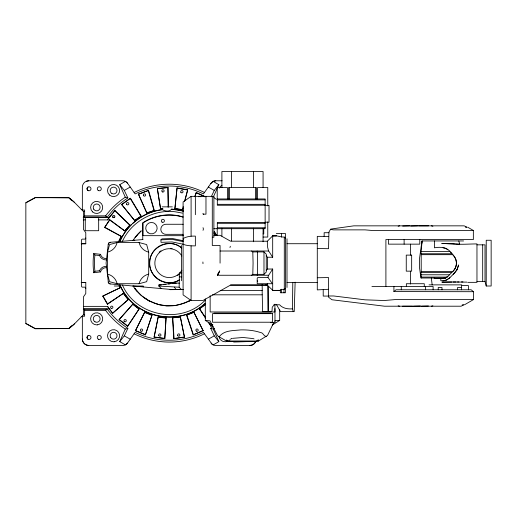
<?xml version="1.0" encoding="UTF-8"?>
<svg xmlns="http://www.w3.org/2000/svg" width="517" height="517" viewBox="0 0 517 517"><rect width="100%" height="100%" fill="white"/><g stroke="black" fill="none" stroke-linecap="round" stroke-linejoin="round"><path stroke-width="0.78" d="M85.783 237.982L85.783 237.969A1.144 1.144 0 0 1 84.639 239.112L82.584 239.112A1.144 1.144 0 0 0 81.44 240.256L81.44 286.011A1.144 1.144 0 0 0 82.584 287.155L84.639 287.155A1.144 1.144 0 0 1 85.783 288.299L85.783 288.286M268.433 311.628L268.556 286.34L267.308 285.074L265.641 284.667M293.275 311.628L292.448 308.843L292.796 282.353M181.415 289.546L179.16 287.219L179.386 272.892L181.79 272.918M421.827 243.552L422.105 240.941L420.954 253.75L451.806 253.75M295.129 282.198L294.231 311.628L280.485 311.628L276.595 304.765M251.592 275.257L252.8 274.346L253.078 263.134L252.8 251.921L251.592 251.01M161.252 288.583L158.861 286.069L158.9 284.932L174.494 283.058L179.328 283.154M161.272 285.138L158.9 284.932M183.238 239.487L183.264 238.841M421.226 272.052L421.206 253.75M123.537 293.268L107.439 304.255L107.517 303.867L123.537 293.268L128.339 299.524L112.725 313.334L107.575 306.368L83.605 306.368M164.787 338.629L166.06 317.819L158.241 316.785L154.085 337.22L164.787 338.629L166.06 317.819M421.575 246.079L421.639 245.42M134.711 220.636L121.592 204.435L134.711 220.636L141.173 216.112L130.439 198.244L121.592 204.435M183.037 208.48L182.656 210.012L174.888 208.642L177.066 187.91L187.697 189.784L184.944 200.829M174.888 208.642L177.066 187.91M142.97 239.558L110.27 242.299L108.893 242.971L108.247 244.315L106.095 263.134L108.389 282.663L110.205 283.949L169.854 289.365M154.085 337.22L158.241 316.785M212.778 324.605L210.923 326.266L208.144 322.065M121.986 204.48L130.439 198.244M182.656 210.012L183.205 206.638M184.524 201.339L187.697 189.784M107.517 252.154L109.546 244.573L117.126 242.544L139.086 242.544L146.666 244.573L148.696 252.154L148.696 274.113L146.666 281.687L139.086 283.723L117.126 283.723L109.546 281.687L107.517 274.113L107.517 252.154A12.77 12.77 0 0 0 117.126 242.544M267.935 277.37L257.815 277.487L257.207 278.34L257.207 283.723L272.388 283.723L267.935 277.37L268.556 275.257M229.968 247.533L230.343 246.266M203.019 230.336L203.433 229.044L203.026 227.687M145.4 334.893L152.017 315.118L144.728 312.1L135.428 330.757L145.4 334.893L152.017 315.118M193.836 312.1L203.136 330.757L193.836 312.1L186.547 315.118L193.164 334.893L203.136 330.757M455.742 267.056C457.293 262.985 456.201 258.093 453.092 255.043C448.446 247.94 442.565 246.363 434.416 247.805L434.416 240.941M146.893 213.14L138.414 194.095L146.893 213.14L154.299 210.438L148.553 190.398L138.414 194.095M194.65 196.712L196.273 192.486L205.365 196.699M195.032 196.486L196.273 192.486M213.133 326.563L210.684 328.308L213.282 329.083L218.827 341.601L216.035 343.294L213.191 344.891L211.976 344.083L203.433 332.353C182.223 342.836 156.341 342.836 135.131 332.353L127.35 343.282L125.373 344.891L119.737 341.601L125.288 329.083L127.886 328.308A77.214 77.214 0 0 1 107.278 309.153L83.269 309.153M127.886 328.308L124.293 335.843L119.737 341.601M213.605 196.447L218.827 184.659L213.191 181.377L210.807 183.554M266.268 270.456L267.412 269.034L272.685 269.034L268.678 275.257L217.386 275.257L219.731 270.837M273.564 322.938L267.528 335.475L257.757 341.44L258.061 341.304M257.162 275.257L257.595 274.346L257.595 251.921L257.162 251.01M211.207 196.822L214.271 190.424L218.827 184.659M119.847 241.445C127.156 224.578 143.539 212.112 161.776 209.695A53.988 53.988 0 0 0 132.882 223.266M135.428 330.757L144.728 312.1M202.761 330.634L193.164 334.893M455.193 268.323L453.642 270.63L447.864 276.446L445.48 278.004L443.011 278.456L434.215 278.456L434.144 278.004M456.976 269.848L458.611 264.943L457.196 269.441L453.687 273.861M217.386 275.257L219.583 271.166M122.464 241.206C131.499 221.476 153.678 209.101 175.218 211.776L182.372 213.114M138.782 194.237L148.553 190.398M217.922 274.404L218.93 272.608L218.155 273.926M457.157 269.512L455.193 272.336L449.628 277.92M98.669 219.893L107.575 219.893L109.048 217.405L114.968 210.509L129.961 224.992L124.894 231.034L109.714 220.009L109.656 219.615L124.894 231.034M118.755 241.969A54.783 54.783 0 0 1 121.43 236.469L104.641 227.48L109.656 219.615M104.641 227.48L109.714 220.009M127.641 326.266L139.151 308.882L132.895 304.08L119.078 319.693L127.641 326.266L139.151 308.882M180.323 316.785L184.479 337.22L180.323 316.785L172.504 317.819L173.777 338.629L184.479 337.22M229.645 340.335L230.123 339.617M133.005 240.263L137.929 234.027L141.251 230.815L134.976 237.581M160.593 209.049L157.33 188.453L160.593 209.049L162.939 208.752M107.575 219.893L114.968 210.509M100.511 254.338L93.745 253.537L94.902 255.004L99.529 255.547L100.511 254.338A5.752 5.752 0 0 0 106.36 258.584M124.83 230.64L129.961 224.992M106.36 267.683A5.752 5.752 0 0 0 100.511 271.929L93.745 272.73L94.902 271.263A74.823 74.823 0 0 1 94.902 255.004M135.564 236.812L136.979 235.19M119.078 319.693L132.895 304.08M184.149 337L173.777 338.629M84.639 310.407L105.642 310.407L106.793 309.153M157.653 188.686L168.083 187.516L168.419 206.748M274.217 304.765L272.259 307.188L272.013 310.943L271.399 311.628L262.623 311.628L262.145 290.586M453.144 274.404L453.532 274.016M87.987 187.051L86.985 188.783L87.987 190.521A2.003 2.003 0 0 0 90.992 188.783A2.003 2.003 0 0 0 87.987 187.051A2.003 2.003 0 0 0 87.987 190.521M87.987 335.746L86.985 337.478L87.987 339.21A2.003 2.003 0 0 0 90.992 337.478A2.003 2.003 0 0 0 87.987 335.746A2.003 2.003 0 0 0 87.987 339.21M252.8 274.346L263.98 274.346L266.268 272.058L266.268 254.209L263.98 251.921L252.8 251.921M440.82 278.456L440.82 280.744L443.806 280.712L446.804 279.923L449.874 277.674M213.889 235.371L220.068 235.313L230.55 241.174L267.308 241.232L272.685 235.849C276.685 235.061 280.369 237.335 284.292 237.064L285.436 238.266M69.284 328.011L71.553 325.839M205.378 299.996C181.894 324.986 135.881 316.533 122.464 285.061M449.48 278.068L446.313 280.13L443.011 280.744M183.516 244.302L172.096 241.95L161.02 242.35L160.929 239.83L161.976 238.88L172.387 238.505L183.192 240.735M447.864 276.446L445.635 277.926L443.011 278.456M112.745 312.94L128.339 299.524M274.734 321.141L275.904 320.443L279.678 320.443L279.678 309.289M393.915 286.463L393.915 291.582L396.054 289.785L471.161 289.785L473.436 291.704L473.436 299.608L464.408 304.836M172.148 209.223L171.702 209.198C169.065 212.17 164.981 211.11 162.164 209.618M205.676 304.08L199.413 308.882L205.559 318.162M205.65 304.474L199.413 308.882M74.467 323.862L68.696 328.515M204.777 303.809C179.179 327.713 132.791 317.503 119.847 284.822M285.436 288.428L284.292 289.294L280.35 289.533L280.35 292.758L285.436 292.758L285.436 233.51L276.298 233.51M134.756 220.242L141.173 216.112M179.742 279.652C167.398 288.266 148.676 277.61 149.723 262.61C149.413 247.074 169.951 237.529 181.532 247.953M210.923 326.266L212.81 324.922M212.293 237.251L213.889 237.251L213.889 196.357L191.096 196.357L183.096 201.966L183.096 294.89L191.096 300.493L202.987 300.48L230.55 285.074L267.308 285.054L267.308 283.542M114.315 217.528L114.419 217.114L112.725 217.114M272.259 325.025L279.678 320.443M83.269 217.114L107.278 217.114L111.549 211.86A77.214 77.214 0 0 1 127.886 197.953L125.288 197.184L119.737 184.659L125.373 181.377L127.35 182.986L135.131 193.914C156.334 183.425 182.223 183.425 203.427 193.907L211.123 183.108A5.713 5.713 0 0 1 215.731 180.776L222.11 180.776M119.737 184.659L124.293 190.424L130.252 187.057M190.398 300.287L188.815 301.191L190.812 300.028M218.827 341.601L214.271 335.843L208.312 339.204M25.85 202.864L35.33 197.681L68.696 197.752M183.096 238.479C186.799 236.489 191.206 235.952 195.361 236.12L195.361 245.879C191.271 245.866 186.876 245.93 183.096 244.205M230.756 338.984L231.222 338.764M107.439 304.255L102.747 296.131L120.312 287.685A54.783 54.783 0 0 1 119.33 285.623M102.747 296.131L120.312 287.685M193.707 312.481L186.547 315.118M271.528 322.253L270.591 322.66L274.973 322.66L274.973 308.533M147.035 212.771L154.299 210.438M213.191 181.377L215.731 180.776M180.679 304.364L189.19 300.997L184.601 303.072L175.683 305.431L180.517 304.39M231.558 338.654L232.088 338.493M398.148 226.239L399.609 225.845M431.424 306.206L432.891 305.818M232.753 338.338L243.035 337.478L253.149 338.59M328.553 289.281L317.289 289.895L317.289 236.366L324.153 236.366M323.209 289.882L323.209 296.073L328.553 296.073M86.307 181.267L88.756 180.776L122.839 180.776A5.706 5.706 0 0 1 127.486 183.18M249.808 345.485L252.257 345.001L254.338 343.611L255.728 341.53A6.404 6.404 0 0 1 249.808 345.485L215.731 345.485A5.706 5.706 0 0 1 211.078 343.088M180.103 317.121L172.504 317.819M266.533 336.405C263.812 336.787 263.321 332.392 260.277 332.463C254.021 330.421 247.378 329.762 240.825 329.885C233.658 330.712 224.132 330.092 219.454 336.535L218.452 336.412L217.45 335.481L210.005 320.844L205.301 320.443L205.301 298.936M157.33 188.453L168.083 187.516M160.826 208.726L162.286 208.545M163.669 284.641L166.06 284.356M168.452 284.066L170.048 283.878M172.439 283.587L176.42 283.109M94.902 271.263L99.529 270.714A7.07 7.07 0 0 1 106.431 266.365M133.483 240.218L133.14 240.25M134.394 240.14L134.795 240.101M160.929 239.83L172.387 239.423L183.296 241.665M272.685 235.881L276.375 235.817L272.685 235.849L272.685 257.233L267.412 257.233L266.268 255.812M256.516 341.472L258.416 339.934L255.915 341L229.05 341L226.44 340.089L228.34 341.466L241.736 341.55M451.748 282.036L441.886 282.12L456.007 281.978M453.079 282.017L466.903 282.12M457.448 281.959L458.993 281.939M256.335 341.472L244.386 341.55M461.435 281.914L462.954 281.901M328.553 296.002L333.627 295.97L365.047 299.828L384.325 300.519L394.891 299.608L473.436 299.608M292.448 308.843C287.924 309.218 282.637 308.416 279.568 304.765L274.016 304.765M272.685 290.392L280.35 290.373L272.685 290.373L272.685 269.034M217.321 199.872L265.137 199.872M217.321 204.331L265.137 204.331M265.137 205.249L217.321 205.249L217.321 198.961L265.137 198.961L265.137 228.695L213.889 228.695M265.137 205.462L269.021 205.462L269.021 222.194L265.137 222.194M162.112 206.858L172.335 206.858M81.208 209.65L82.352 209.65M83.269 211.55L84.639 211.55M84.639 215.86L105.642 215.86A79.275 79.275 0 0 1 125.288 197.184M83.231 217.405L85.253 217.405M98.669 217.405L109.048 217.405M83.231 219.893L85.253 219.893M265.137 222.407L217.321 222.407L217.321 228.695M217.321 223.318L265.137 223.318M183.186 224.268L165.854 224.268A5.034 5.034 0 0 0 160.819 229.296A5.034 5.034 0 0 0 165.854 234.33L183.186 234.33M402.678 226.071L409.6 225.845M410.692 226.071L417.607 225.845M465.352 227.215L466.954 227.215L464.176 225.845L353.783 225.845L330.66 229.096L328.935 232.081L328.553 248.709L317.289 248.509M217.321 227.784L265.137 227.784M385.902 286.463L385.902 239.571L473.352 239.571L473.352 230.466L371.93 230.466L365.047 229.871L333.627 229.871L330.447 229.464M328.935 232.708L324.153 232.708L324.153 236.586L328.553 236.586M263.075 233.878L263.76 233.878L263.76 228.831M183.632 235.674L142.976 235.674L142.976 222.956A48.042 48.042 0 0 1 183.012 217.121M263.05 237.051L267.767 237.051L267.767 221.877M463.587 240.941L421.95 240.941L419.397 259.469L419.397 266.785L420.941 278.004L445.48 278.004M81.44 243.688L85.783 243.688M287.006 243.714L317.289 243.714M81.208 243.811L85.783 243.811L85.783 232.721L83.495 229.49L83.411 211.466L73.382 201.32L69.052 197.759L35.33 197.488L25.85 202.67L25.85 323.59L35.33 328.773L69.052 328.508L73.382 324.947L83.411 314.795L83.495 296.777L85.783 293.54L85.783 282.456L81.208 282.456M476.965 244.845L485.004 244.832L485.004 281.435L486.232 286.011L491.15 286.011L491.15 240.256L486.232 240.256L486.232 286.011M220.068 251.01L268.678 251.01L272.685 257.233M420.954 251.482L449.531 251.482M421.252 254.668L452.718 254.668M421.252 271.599L452.718 271.599M451.806 272.511L420.954 272.511L421.252 278.004M420.954 274.779L449.531 274.779M179.321 276.86L181.738 276.86M421.206 277.086L447.127 277.086M317.289 277.752L328.553 277.558L328.553 297.191L331.959 299.757L384.519 306.206L461.099 306.206L463.794 304.836L462.192 304.836M476.965 281.429L485.004 281.435M467.814 282.347L476.965 282.347L476.965 243.914C469.055 243.946 461.229 244.715 453.293 243.888M287.006 282.553L317.289 282.553M81.44 282.579L85.783 282.579M429.039 284.867L461.733 284.867M114.263 286.011L120.383 286.011M132.895 286.011L143.203 286.011L143.203 286.941M371.93 286.463L433.11 286.463L433.11 289.785M461.183 287.497L457.558 287.497L457.558 289.785M170.035 289.669L181.59 289.546M220.19 290.586L262.248 290.586L262.164 284.777M473.436 291.704L393.915 291.582M212.409 294.813L262.145 294.813M420.411 305.98L413.497 306.206M428.425 305.98L421.504 306.206M83.58 308.862L109.048 308.862L112.725 313.334M214.006 313.115L270.966 313.115M83.269 314.711L84.639 314.711M81.208 316.617L82.352 316.617M68.283 328.579L35.33 328.579L25.85 323.396M84.639 309.153L84.639 316.23L82.352 316.23L82.352 339.081C82.423 342.519 85.318 345.421 88.756 345.485L122.839 345.485A5.706 5.706 0 0 0 127.486 343.088M230.55 285.048L267.308 285.074M158.861 286.069L179.166 287.226M183.619 289.578L170.255 289.371M176.071 289.462L174.307 287.148M453.079 243.869L441.757 243.462L455.257 243.985M444.181 243.488L444.717 243.501M444.762 243.501L445.919 243.533M455.949 244.024L459.671 244.205L458.799 240.941M171.702 209.198L183.483 211.117M133.089 286.024C141.981 300.215 159.637 308.242 176.2 305.347L166.461 305.818L157.381 304.222L158.008 304.397L148.844 300.713L149.484 301.056L142.149 296.144M164.529 338.331L154.415 337M165.763 318.078L158.46 317.121M177.318 188.214L187.361 189.985M175.198 208.39L182.449 209.669M157.381 304.222L160.335 304.907M431.424 225.845L432.891 226.239M398.148 305.818L399.609 306.206M145.225 334.538L135.803 330.634M151.662 315.299L144.857 312.481M253.653 338.751L254.041 338.913M196.434 192.847L205.023 196.828M208.312 187.057L214.271 190.424M130.252 339.204L124.293 335.843M105.022 227.37L121.43 236.469M227.189 341.459L218.452 336.412M467.723 227.215L473.352 230.466M257.718 281.448L257.207 280.815M144.915 298.29L147.72 300.022M205.301 320.443L212.713 325.025M138.763 308.959L132.914 304.474M127.563 325.878L119.472 319.668M272.381 289.959L268.556 286.34M69.052 197.953L74.467 202.399M69.284 198.25L71.553 200.422M114.974 210.904L129.567 224.998M141.264 295.459L134.989 288.699L135.506 289.384M450.559 252.509L451.037 252.987M106.793 217.114L105.642 215.86M134.989 288.699L137.263 291.433M100.511 271.929L99.529 270.714M127.938 299.498L123.453 293.656M213.986 232.98L215.246 234.815M199.808 308.959L205.404 317.419M208.849 322.621L211.001 325.878M214.387 231.551L216.3 235.022L214.154 231.713M107.517 303.867L103.122 296.254M109.048 308.862L107.575 306.368M130.342 198.631L140.792 216.016M214.271 335.843L210.684 328.308M124.293 190.424L127.886 197.953M203.355 214.452L202.955 213.631L203.368 214.167L205.973 214.167L205.973 196.357M186.902 315.299L193.339 334.538M268.556 251.01L267.489 246.738L267.308 241.213M148.366 190.747L153.956 210.251M431.327 278.004L432.167 284.867M202.897 261.99L202.987 263.676M172.801 318.078L174.042 338.331M167.812 187.8L168.148 207.304M267.664 285.449L267.955 311.628M482.684 244.832L482.684 281.435M468.389 289.785L468.389 285.552L461.481 285.552L461.481 289.785M441.983 289.785L441.983 287.497L438.229 287.497L438.229 289.785M428.548 225.845L418.608 225.845M425.569 286.463L425.569 289.785M424.263 286.463L424.283 283.723L406.356 283.723L406.356 286.463M419.798 239.571L419.798 244.147L388.416 244.147L388.416 239.571M412.501 306.206L402.562 306.206M410.608 244.147L410.608 255.114M410.608 271.154L410.608 284.046M404.12 239.571L404.12 244.147M401.276 286.463L401.276 289.785M287.006 238.796L287.006 287.471M284.292 237.064L284.292 289.294M283.995 289.203L283.995 292.758M281.494 233.51L281.494 237.064M281.494 289.203L281.494 292.758M274.915 304.177L274.915 311.971L210.154 311.971L210.154 295.595M267.767 205.902L267.767 187.529L257.55 187.529L257.55 199.51M267.412 257.233L267.412 269.034M263.98 251.921L263.98 274.346M263.075 187.529L263.075 171.515L221.896 171.515L221.896 187.529M263.075 228.204L263.075 241.749M256.419 199.51L256.419 187.529L228.553 187.529L228.553 199.51M255.527 187.529L255.527 199.51M253.466 171.515L253.466 187.529M253.466 228.204L253.466 241.749M231.506 171.515L231.506 187.529M231.506 228.204L231.506 240.948M229.445 187.529L229.445 199.51M227.422 199.51L227.422 187.529L217.211 187.529L217.211 199.51M221.896 228.204L221.896 236.172M220.068 263.134L220.068 245.478L212.293 245.478L212.293 196.357M217.211 228.268L217.211 235.455M195.361 196.357L195.361 214.704M191.096 196.357L191.096 236.12M191.096 245.879L191.096 300.493M181.519 245.517L181.519 280.744M142.744 239.571L142.744 222.833A48.268 48.268 0 0 1 183.057 216.894M84.639 217.114L84.639 210.031L82.352 210.031L82.352 187.186A6.404 6.404 0 0 1 88.756 180.776M443.011 247.805A6.863 6.863 0 0 1 447.864 249.814M453.092 255.043A11.439 11.439 0 0 1 453.092 271.218M455.723 267.05A7.529 7.141 86.1 0 1 455.173 268.31M198.922 196.828A1.17 1.17 0 0 1 200.939 196.828M106.431 259.902A7.07 7.07 0 0 1 99.529 255.547M219.447 188.072A6.062 6.062 0 0 1 221.955 185.286M228.016 340.981A6.062 6.062 0 0 1 218.956 336.354M93.745 272.73A76.148 76.148 0 0 1 93.745 253.537M214.516 328.243A79.275 79.275 0 0 1 213.282 329.083M125.288 329.083A79.275 79.275 0 0 1 105.642 310.407M213.896 197.597A79.275 79.275 0 0 1 216.332 199.329M119.938 287.562A55.06 55.06 0 0 1 119.007 285.578M118.483 241.885A55.06 55.06 0 0 1 121.049 236.579M88.756 345.485A6.404 6.404 0 0 1 82.352 339.081M204.454 333.788A78.92 78.92 0 0 1 134.116 333.788M134.116 192.479A78.92 78.92 0 0 1 204.454 192.479M179.981 273.461A14.87 14.87 0 0 1 177.596 275.458M159.139 252.257A14.87 14.87 0 0 1 160.968 250.803M170.584 248.322A14.87 14.87 0 0 1 172.122 248.535M181.874 270.191A14.437 14.437 0 0 1 160.083 274.256A14.437 14.437 0 0 1 159.992 252.083A14.437 14.437 0 0 1 181.822 255.98M148.696 252.154A12.77 12.77 0 0 1 139.086 242.544M139.086 283.723A12.77 12.77 0 0 1 148.696 274.113M107.517 274.113A12.77 12.77 0 0 1 117.126 283.723M205.126 303.505A53.988 53.988 0 0 1 120.118 285.436M119.815 241.517A53.988 53.988 0 0 1 131.24 224.824M171.541 209.191A53.988 53.988 0 0 1 183.438 211.033M214.038 232.941A53.988 53.988 0 0 1 215.654 235.487M110.205 283.949A2.288 2.288 0 0 1 108.182 281.927M179.166 280.169A19.698 19.698 0 0 1 153.581 275.031A19.698 19.698 0 0 1 155.552 249.007A19.698 19.698 0 0 1 181.622 247.779M108.247 244.315A2.288 2.288 0 0 1 110.27 242.299M97.319 324.863L96.685 324.902A6.062 6.062 0 0 1 91.335 315.99A6.062 6.062 0 0 1 101.713 315.448A6.062 6.062 0 0 1 97.319 324.863M114.212 341.756L113.578 341.789A6.062 6.062 0 0 1 108.227 332.883A6.062 6.062 0 0 1 118.606 332.341A6.062 6.062 0 0 1 114.212 341.756M98.669 217.308L85.253 217.308L85.253 230.718L98.669 230.718L98.669 217.308M411.661 255.114L406.259 255.114L406.259 271.154L411.661 271.154L411.661 255.114M272.427 313.651L212.545 313.651L212.545 322.227L272.427 322.227L272.427 313.651M251.391 341.537L233.581 341.827L251.391 341.537M111.866 193.507A3.432 3.432 0 0 0 117.01 190.534A3.432 3.432 0 0 0 111.866 187.568A3.432 3.432 0 0 0 111.866 193.507M94.973 321.807A3.432 3.432 0 0 0 100.117 318.834A3.432 3.432 0 0 0 94.973 315.868A3.432 3.432 0 0 0 94.973 321.807M124.125 321.244A1.17 1.17 0 0 0 126.148 321.244A1.17 1.17 0 0 0 125.14 319.5A1.17 1.17 0 0 0 124.125 321.244M143.468 195.575A1.17 1.17 0 0 0 145.49 195.575A1.17 1.17 0 0 0 144.482 193.823A1.17 1.17 0 0 0 143.468 195.575M180.866 192.298A1.17 1.17 0 0 0 182.889 192.298A1.17 1.17 0 0 0 181.874 190.553A1.17 1.17 0 0 0 180.866 192.298M126.678 204.312A1.17 1.17 0 0 0 128.701 204.312A1.17 1.17 0 0 0 127.686 202.561A1.17 1.17 0 0 0 126.678 204.312M196.454 331.138A1.17 1.17 0 0 0 198.198 330.13A1.17 1.17 0 0 0 196.454 329.122A1.17 1.17 0 0 0 196.454 331.138M158.809 335.611A1.17 1.17 0 0 0 160.826 335.611A1.17 1.17 0 0 0 159.818 333.866A1.17 1.17 0 0 0 158.809 335.611M162.377 191.904A1.17 1.17 0 0 0 164.128 190.889A1.17 1.17 0 0 0 162.377 189.881A1.17 1.17 0 0 0 162.377 191.904M140.947 331.138A1.17 1.17 0 0 0 142.698 330.13A1.17 1.17 0 0 0 140.947 329.122A1.17 1.17 0 0 0 140.947 331.138M177.738 335.611A1.17 1.17 0 0 0 179.761 335.611A1.17 1.17 0 0 0 178.746 333.866A1.17 1.17 0 0 0 177.738 335.611M110.606 337.446A3.432 3.432 0 0 0 116.551 337.446A3.432 3.432 0 0 0 113.578 332.295A3.432 3.432 0 0 0 110.606 337.446M93.713 209.146A3.432 3.432 0 0 0 99.658 209.146A3.432 3.432 0 0 0 96.685 203.995A3.432 3.432 0 0 0 93.713 209.146M113.145 217.528A1.17 1.17 0 0 0 114.897 216.52A1.17 1.17 0 0 0 113.145 215.511A1.17 1.17 0 0 0 113.145 217.528M111.168 308.287A1.17 1.17 0 0 0 112.919 307.279A1.17 1.17 0 0 0 111.168 306.271A1.17 1.17 0 0 0 111.168 308.287M109.52 195.045A6.062 6.062 0 0 0 119.511 191.801A6.062 6.062 0 0 0 111.704 184.769A6.062 6.062 0 0 0 109.52 195.045M92.633 211.931A6.062 6.062 0 0 0 102.618 208.687A6.062 6.062 0 0 0 94.811 201.662A6.062 6.062 0 0 0 92.633 211.931M98.282 339.21A2.003 2.003 0 0 0 101.287 337.478A2.003 2.003 0 0 0 98.282 335.746A2.003 2.003 0 0 0 98.282 339.21M98.282 190.521A2.003 2.003 0 0 0 101.287 188.783A2.003 2.003 0 0 0 98.282 187.051A2.003 2.003 0 0 0 98.282 190.521M162.112 222.161A1.532 1.532 0 0 0 164.412 220.837A1.532 1.532 0 0 0 162.112 219.505A1.532 1.532 0 0 0 162.112 222.161M148.075 232.779A5.719 5.719 0 0 0 157.129 228.753A5.719 5.719 0 0 0 149.116 222.93A5.719 5.719 0 0 0 148.075 232.779"/></g></svg>
